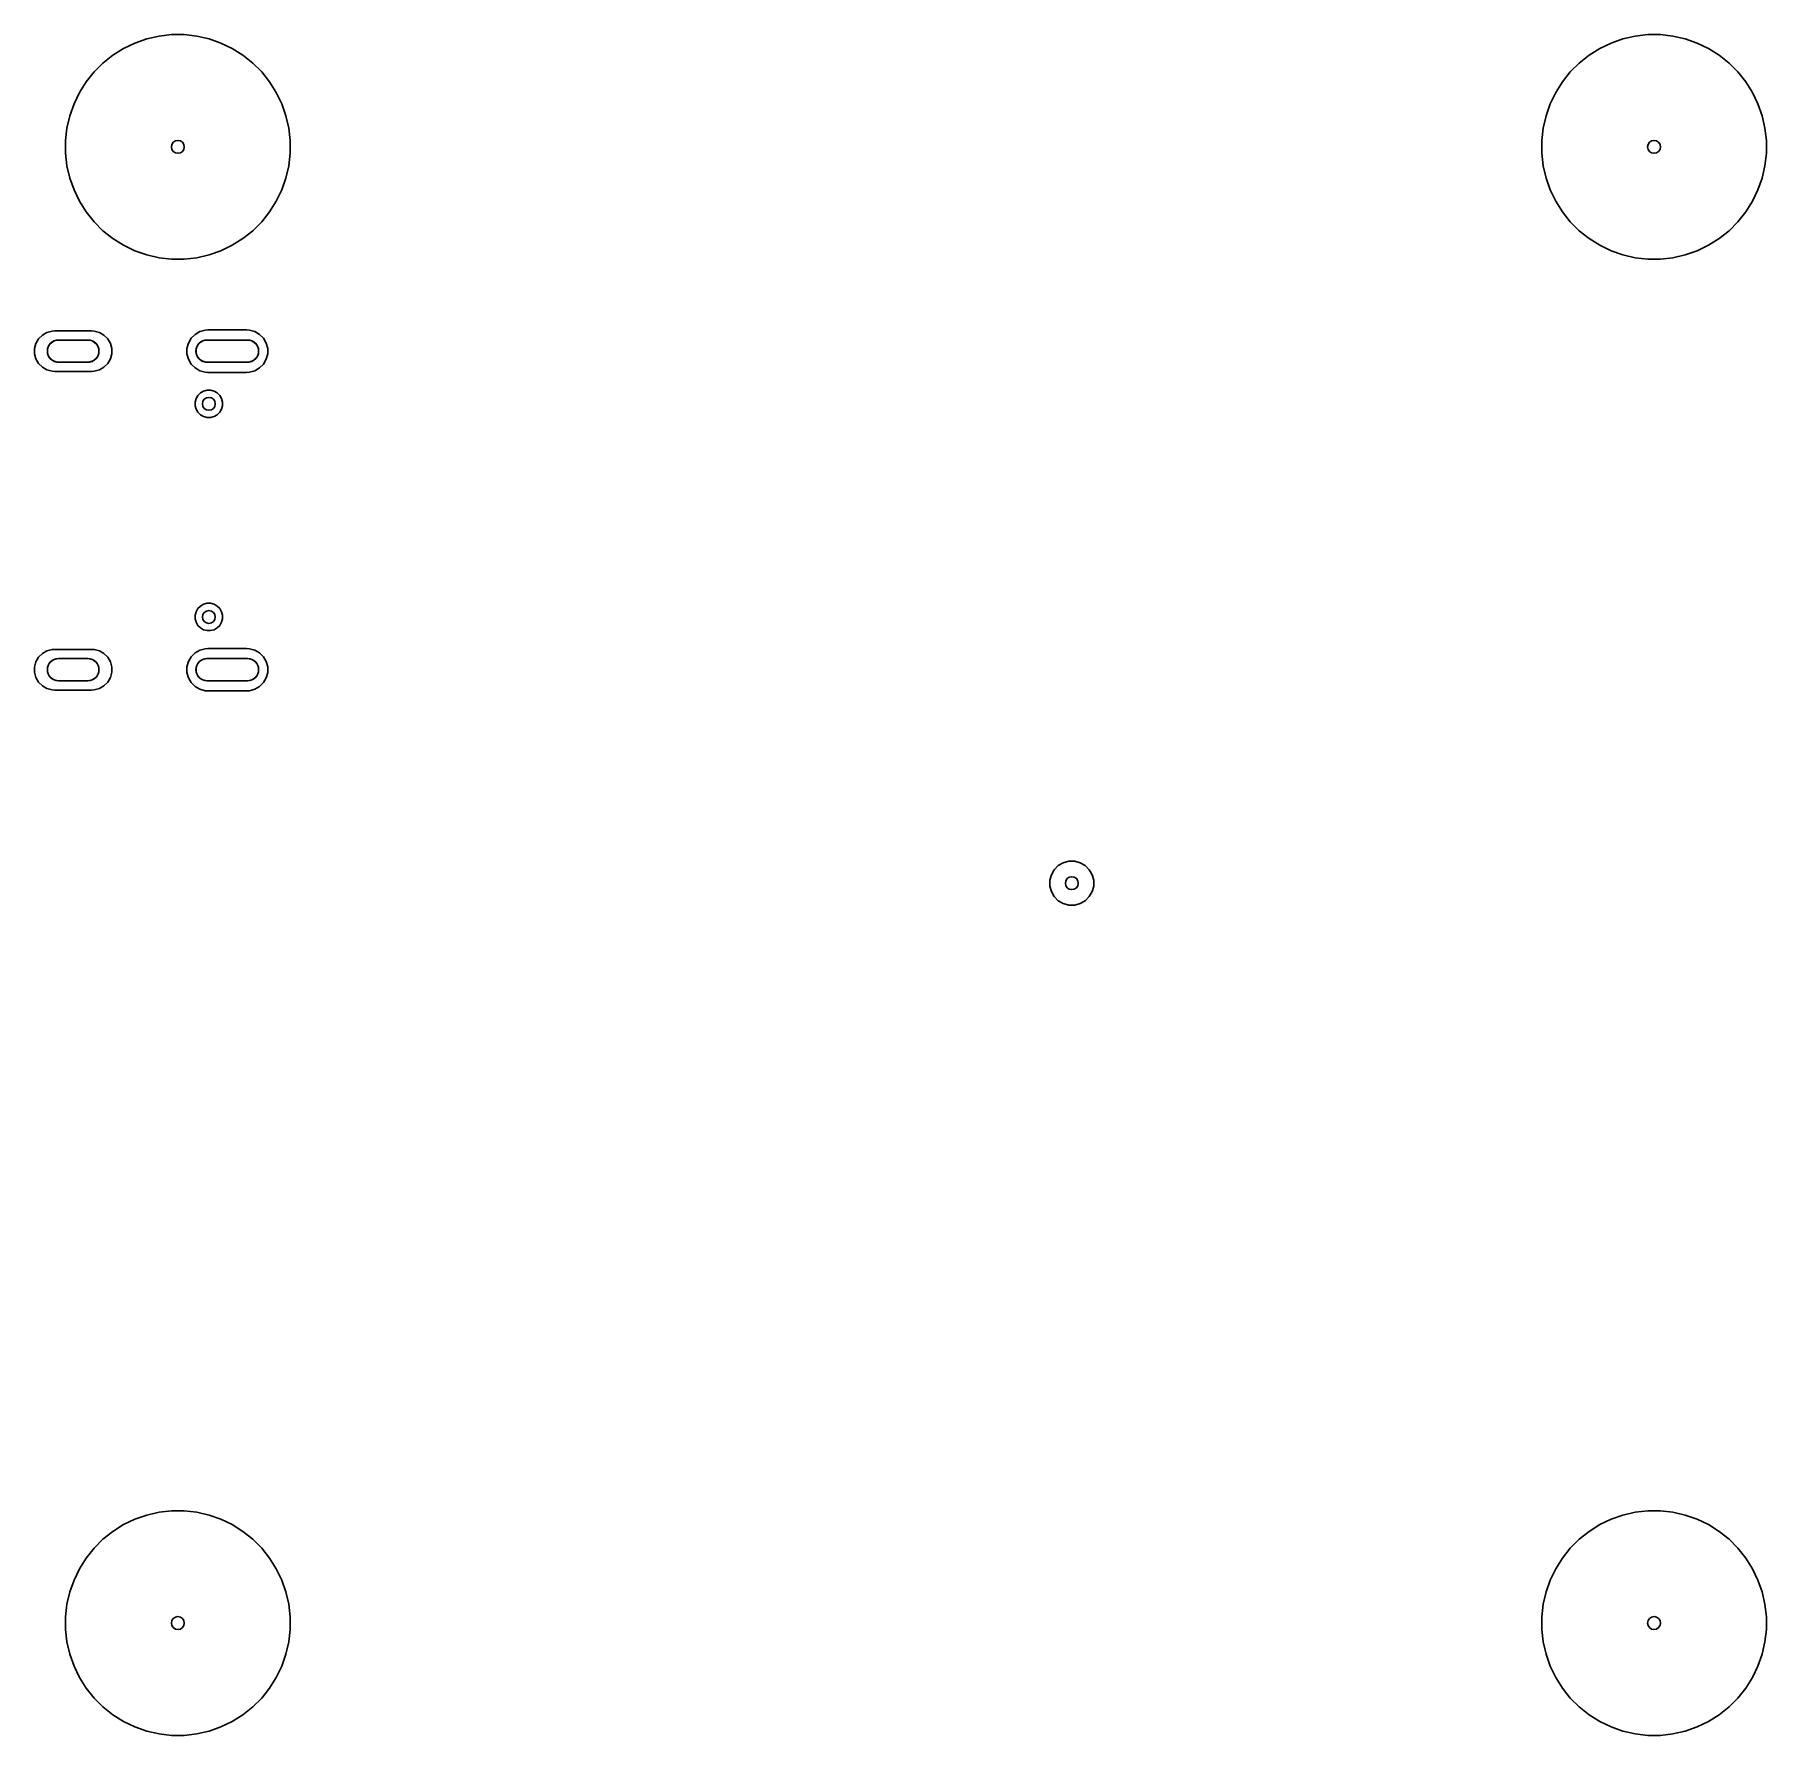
# Model space of a CAD drawing. Extents: x 4.87 to 6.72, y -4.77 to -2.96.
import ezdxf

# ---------------------------------------------------------------- set-up
doc = ezdxf.new("R2010")
doc.units = 0
doc.header["$MEASUREMENT"] = 0
doc.layers.add('BLACK', color=7, linetype='CONTINUOUS')

msp = doc.modelspace()

# ---------------------------------------------------------------- linework, layer by layer
at = {"layer": 'BLACK', "linetype": 'CONTINUOUS'}
for p, q in [((4.9935, -2.9613), (5.0066, -2.9584)), ((5.0066, -2.9584), (5.02, -2.9568)), ((5.02, -2.9568), (5.0334, -2.9568)), ((5.0334, -2.9568), (5.0468, -2.9584)), ((5.0468, -2.9584), (5.06, -2.9613)), ((6.5698, -2.9613), (6.583, -2.9584)), ((6.583, -2.9584), (6.5964, -2.9568)), ((6.5964, -2.9568), (6.6098, -2.9568)), ((6.6098, -2.9568), (6.6232, -2.9584)), ((6.6232, -2.9584), (6.6363, -2.9613)), ((4.9572, -2.9788), (4.9686, -2.9716)), ((4.9686, -2.9716), (4.9808, -2.9658)), ((4.9808, -2.9658), (4.9935, -2.9613)), ((5.06, -2.9613), (5.0727, -2.9658)), ((5.0727, -2.9658), (5.0848, -2.9716)), ((5.0848, -2.9716), (5.0962, -2.9788)), ((6.5336, -2.9788), (6.545, -2.9716)), ((6.545, -2.9716), (6.5571, -2.9658)), ((6.5571, -2.9658), (6.5698, -2.9613)), ((6.6363, -2.9613), (6.649, -2.9658)), ((6.649, -2.9658), (6.6612, -2.9716)), ((6.6612, -2.9716), (6.6726, -2.9788)), ((4.9372, -2.9967), (4.9467, -2.9872)), ((4.9467, -2.9872), (4.9572, -2.9788)), ((5.0962, -2.9788), (5.1067, -2.9872)), ((5.1067, -2.9872), (5.1162, -2.9967)), ((6.5136, -2.9967), (6.5231, -2.9872)), ((6.5231, -2.9872), (6.5336, -2.9788)), ((6.6726, -2.9788), (6.6831, -2.9872)), ((6.6831, -2.9872), (6.6926, -2.9967)), ((4.9216, -3.0186), (4.9288, -3.0072)), ((4.9288, -3.0072), (4.9372, -2.9967)), ((5.1162, -2.9967), (5.1246, -3.0072)), ((5.1246, -3.0072), (5.1318, -3.0186)), ((6.498, -3.0186), (6.5052, -3.0072)), ((6.5052, -3.0072), (6.5136, -2.9967)), ((6.6926, -2.9967), (6.701, -3.0072)), ((6.701, -3.0072), (6.7082, -3.0186)), ((4.9113, -3.0435), (4.9158, -3.0308)), ((4.9158, -3.0308), (4.9216, -3.0186)), ((5.1318, -3.0186), (5.1377, -3.0308)), ((5.1377, -3.0308), (5.1421, -3.0435)), ((6.4877, -3.0435), (6.4922, -3.0308)), ((6.4922, -3.0308), (6.498, -3.0186)), ((6.7082, -3.0186), (6.714, -3.0308)), ((6.714, -3.0308), (6.7185, -3.0435)), ((4.9083, -3.0566), (4.9113, -3.0435)), ((5.1421, -3.0435), (5.1451, -3.0566)), ((6.4847, -3.0566), (6.4877, -3.0435)), ((6.7185, -3.0435), (6.7215, -3.0566)), ((4.9068, -3.07), (4.9083, -3.0566)), ((5.1451, -3.0566), (5.1466, -3.07)), ((6.4832, -3.07), (6.4847, -3.0566)), ((6.7215, -3.0566), (6.723, -3.07)), ((4.9068, -3.0835), (4.9068, -3.07)), ((4.9083, -3.0968), (4.9068, -3.0835)), ((5.1466, -3.0835), (5.1451, -3.0968)), ((5.1466, -3.07), (5.1466, -3.0835)), ((6.4832, -3.0835), (6.4832, -3.07)), ((6.4847, -3.0968), (6.4832, -3.0835)), ((6.723, -3.0835), (6.7215, -3.0968)), ((6.723, -3.07), (6.723, -3.0835)), ((4.9113, -3.11), (4.9083, -3.0968)), ((5.1451, -3.0968), (5.1421, -3.11)), ((6.4877, -3.11), (6.4847, -3.0968)), ((6.7215, -3.0968), (6.7185, -3.11)), ((4.9158, -3.1227), (4.9113, -3.11)), ((4.9216, -3.1348), (4.9158, -3.1227)), ((5.1377, -3.1227), (5.1318, -3.1348)), ((5.1421, -3.11), (5.1377, -3.1227)), ((6.4922, -3.1227), (6.4877, -3.11)), ((6.498, -3.1348), (6.4922, -3.1227)), ((6.714, -3.1227), (6.7082, -3.1348)), ((6.7185, -3.11), (6.714, -3.1227)), ((4.9288, -3.1462), (4.9216, -3.1348)), ((5.1318, -3.1348), (5.1246, -3.1462)), ((6.5052, -3.1462), (6.498, -3.1348)), ((6.7082, -3.1348), (6.701, -3.1462)), ((4.9372, -3.1567), (4.9288, -3.1462)), ((4.9467, -3.1663), (4.9372, -3.1567)), ((5.1162, -3.1567), (5.1067, -3.1663)), ((5.1246, -3.1462), (5.1162, -3.1567)), ((6.5136, -3.1567), (6.5052, -3.1462)), ((6.5231, -3.1663), (6.5136, -3.1567)), ((6.6926, -3.1567), (6.6831, -3.1663)), ((6.701, -3.1462), (6.6926, -3.1567)), ((4.9572, -3.1747), (4.9467, -3.1663)), ((4.9686, -3.1818), (4.9572, -3.1747)), ((5.0962, -3.1747), (5.0848, -3.1818)), ((5.1067, -3.1663), (5.0962, -3.1747)), ((6.5336, -3.1747), (6.5231, -3.1663)), ((6.545, -3.1818), (6.5336, -3.1747)), ((6.6726, -3.1747), (6.6612, -3.1818)), ((6.6831, -3.1663), (6.6726, -3.1747)), ((4.9808, -3.1877), (4.9686, -3.1818)), ((4.9935, -3.1921), (4.9808, -3.1877)), ((5.0066, -3.1951), (4.9935, -3.1921)), ((5.02, -3.1966), (5.0066, -3.1951)), ((5.0334, -3.1966), (5.02, -3.1966)), ((5.0468, -3.1951), (5.0334, -3.1966)), ((5.06, -3.1921), (5.0468, -3.1951)), ((5.0727, -3.1877), (5.06, -3.1921)), ((5.0848, -3.1818), (5.0727, -3.1877)), ((6.5571, -3.1877), (6.545, -3.1818)), ((6.5698, -3.1921), (6.5571, -3.1877)), ((6.583, -3.1951), (6.5698, -3.1921)), ((6.5964, -3.1966), (6.583, -3.1951)), ((6.6098, -3.1966), (6.5964, -3.1966)), ((6.6232, -3.1951), (6.6098, -3.1966)), ((6.6363, -3.1921), (6.6232, -3.1951)), ((6.649, -3.1877), (6.6363, -3.1921)), ((6.6612, -3.1818), (6.649, -3.1877)), ((5.0501, -3.2739), (5.0558, -3.2724)), ((5.0558, -3.2724), (5.0588, -3.2722)), ((5.0588, -3.2722), (5.1001, -3.2722)), ((5.1001, -3.2722), (5.1031, -3.2724)), ((5.1031, -3.2724), (5.1088, -3.2739)), ((4.8737, -3.292), (4.8752, -3.2866)), ((4.8752, -3.2866), (4.878, -3.2817)), ((4.878, -3.2817), (4.882, -3.2777)), ((4.882, -3.2777), (4.8869, -3.2748)), ((4.8869, -3.2748), (4.8924, -3.2734)), ((4.8874, -3.2933), (4.8882, -3.2903)), ((4.8882, -3.2903), (4.8898, -3.2877)), ((4.8898, -3.2877), (4.892, -3.2855)), ((4.892, -3.2855), (4.8946, -3.2839)), ((4.8924, -3.2734), (4.8952, -3.2732)), ((4.8946, -3.2839), (4.8976, -3.2831)), ((4.8952, -3.2732), (4.9346, -3.2732)), ((4.8976, -3.2831), (4.8992, -3.283)), ((4.8992, -3.283), (4.9306, -3.283)), ((4.9306, -3.283), (4.9322, -3.2831)), ((4.9322, -3.2831), (4.9352, -3.2839)), ((4.9346, -3.2732), (4.9374, -3.2734)), ((4.9352, -3.2839), (4.9378, -3.2855)), ((4.9374, -3.2734), (4.9429, -3.2748)), ((4.9378, -3.2855), (4.94, -3.2877)), ((4.94, -3.2877), (4.9416, -3.2903)), ((4.9416, -3.2903), (4.9424, -3.2933)), ((4.9429, -3.2748), (4.9478, -3.2777)), ((4.9478, -3.2777), (4.9518, -3.2817)), ((4.9518, -3.2817), (4.9546, -3.2866)), ((4.9546, -3.2866), (4.9561, -3.292)), ((5.0364, -3.2919), (5.0379, -3.2862)), ((5.0379, -3.2862), (5.0408, -3.2811)), ((5.0408, -3.2811), (5.045, -3.2769)), ((5.045, -3.2769), (5.0501, -3.2739)), ((5.0461, -3.2933), (5.0469, -3.2903)), ((5.0469, -3.2903), (5.0484, -3.2877)), ((5.0484, -3.2877), (5.0506, -3.2855)), ((5.0506, -3.2855), (5.0533, -3.2839)), ((5.0533, -3.2839), (5.0563, -3.2831)), ((5.0563, -3.2831), (5.0578, -3.283)), ((5.0578, -3.283), (5.1011, -3.283)), ((5.1011, -3.283), (5.1027, -3.2831)), ((5.1027, -3.2831), (5.1056, -3.2839)), ((5.1056, -3.2839), (5.1083, -3.2855)), ((5.1083, -3.2855), (5.1105, -3.2877)), ((5.1088, -3.2739), (5.1139, -3.2769)), ((5.1105, -3.2877), (5.112, -3.2903)), ((5.112, -3.2903), (5.1128, -3.2933)), ((5.1139, -3.2769), (5.1181, -3.2811)), ((5.1181, -3.2811), (5.1211, -3.2862)), ((5.1211, -3.2862), (5.1226, -3.2919)), ((4.8737, -3.2977), (4.8737, -3.292)), ((4.8752, -3.3031), (4.8737, -3.2977)), ((4.878, -3.308), (4.8752, -3.3031)), ((4.882, -3.312), (4.878, -3.308)), ((4.8874, -3.2964), (4.8874, -3.2933)), ((4.8882, -3.2994), (4.8874, -3.2964)), ((4.8898, -3.302), (4.8882, -3.2994)), ((4.892, -3.3042), (4.8898, -3.302)), ((4.8946, -3.3058), (4.892, -3.3042)), ((4.8976, -3.3066), (4.8946, -3.3058)), ((4.8992, -3.3067), (4.8976, -3.3066)), ((4.9306, -3.3067), (4.8992, -3.3067)), ((4.9322, -3.3066), (4.9306, -3.3067)), ((4.9352, -3.3058), (4.9322, -3.3066)), ((4.9378, -3.3042), (4.9352, -3.3058)), ((4.94, -3.302), (4.9378, -3.3042)), ((4.9416, -3.2994), (4.94, -3.302)), ((4.9424, -3.2964), (4.9416, -3.2994)), ((4.9424, -3.2933), (4.9424, -3.2964)), ((4.9518, -3.308), (4.9478, -3.312)), ((4.9546, -3.3031), (4.9518, -3.308)), ((4.9561, -3.2977), (4.9546, -3.3031)), ((4.9561, -3.292), (4.9561, -3.2977)), ((5.0364, -3.2978), (5.0364, -3.2919)), ((5.0379, -3.3035), (5.0364, -3.2978)), ((5.0408, -3.3086), (5.0379, -3.3035)), ((5.045, -3.3128), (5.0408, -3.3086)), ((5.0461, -3.2964), (5.0461, -3.2933)), ((5.0469, -3.2994), (5.0461, -3.2964)), ((5.0484, -3.302), (5.0469, -3.2994)), ((5.0506, -3.3042), (5.0484, -3.302)), ((5.0533, -3.3058), (5.0506, -3.3042)), ((5.0563, -3.3066), (5.0533, -3.3058)), ((5.0578, -3.3067), (5.0563, -3.3066)), ((5.1011, -3.3067), (5.0578, -3.3067)), ((5.1027, -3.3066), (5.1011, -3.3067)), ((5.1056, -3.3058), (5.1027, -3.3066)), ((5.1083, -3.3042), (5.1056, -3.3058)), ((5.1105, -3.302), (5.1083, -3.3042)), ((5.112, -3.2994), (5.1105, -3.302)), ((5.1128, -3.2964), (5.112, -3.2994)), ((5.1128, -3.2933), (5.1128, -3.2964)), ((5.1181, -3.3086), (5.1139, -3.3128)), ((5.1211, -3.3035), (5.1181, -3.3086)), ((5.1226, -3.2978), (5.1211, -3.3035)), ((5.1226, -3.2919), (5.1226, -3.2978)), ((4.8869, -3.3148), (4.882, -3.312)), ((4.8924, -3.3163), (4.8869, -3.3148)), ((4.8952, -3.3165), (4.8924, -3.3163)), ((4.9346, -3.3165), (4.8952, -3.3165)), ((4.9374, -3.3163), (4.9346, -3.3165)), ((4.9429, -3.3148), (4.9374, -3.3163)), ((4.9478, -3.312), (4.9429, -3.3148)), ((5.0501, -3.3158), (5.045, -3.3128)), ((5.0558, -3.3173), (5.0501, -3.3158)), ((5.0588, -3.3175), (5.0558, -3.3173)), ((5.1001, -3.3175), (5.0588, -3.3175)), ((5.1031, -3.3173), (5.1001, -3.3175)), ((5.1088, -3.3158), (5.1031, -3.3173)), ((5.1139, -3.3128), (5.1088, -3.3158)), ((5.0451, -3.3492), (5.0461, -3.3455)), ((5.0461, -3.3455), (5.0481, -3.3422)), ((5.0481, -3.3422), (5.0508, -3.3394)), ((5.0508, -3.3394), (5.0541, -3.3375)), ((5.0541, -3.3375), (5.0579, -3.3365)), ((5.0579, -3.3365), (5.0617, -3.3365)), ((5.0617, -3.3365), (5.0654, -3.3375)), ((5.0654, -3.3375), (5.0688, -3.3394)), ((5.0688, -3.3394), (5.0715, -3.3422)), ((5.0715, -3.3422), (5.0734, -3.3455)), ((5.0734, -3.3455), (5.0744, -3.3492)), ((5.0451, -3.3531), (5.0451, -3.3492)), ((5.0461, -3.3568), (5.0451, -3.3531)), ((5.0481, -3.3601), (5.0461, -3.3568)), ((5.0508, -3.3629), (5.0481, -3.3601)), ((5.0541, -3.3648), (5.0508, -3.3629)), ((5.0579, -3.3658), (5.0541, -3.3648)), ((5.0654, -3.3648), (5.0617, -3.3658)), ((5.0688, -3.3629), (5.0654, -3.3648)), ((5.0715, -3.3601), (5.0688, -3.3629)), ((5.0734, -3.3568), (5.0715, -3.3601)), ((5.0744, -3.3531), (5.0734, -3.3568)), ((5.0744, -3.3492), (5.0744, -3.3531)), ((5.0617, -3.3658), (5.0579, -3.3658)), ((5.0481, -3.5697), (5.0508, -3.567)), ((5.0508, -3.567), (5.0541, -3.5651)), ((5.0541, -3.5651), (5.0579, -3.5641)), ((5.0579, -3.5641), (5.0617, -3.5641)), ((5.0617, -3.5641), (5.0654, -3.5651)), ((5.0654, -3.5651), (5.0688, -3.567)), ((5.0688, -3.567), (5.0715, -3.5697)), ((5.0451, -3.5768), (5.0461, -3.5731)), ((5.0451, -3.5806), (5.0451, -3.5768)), ((5.0461, -3.5844), (5.0451, -3.5806)), ((5.0461, -3.5731), (5.0481, -3.5697)), ((5.0481, -3.5877), (5.0461, -3.5844)), ((5.0715, -3.5697), (5.0734, -3.5731)), ((5.0734, -3.5844), (5.0715, -3.5877)), ((5.0734, -3.5731), (5.0744, -3.5768)), ((5.0744, -3.5806), (5.0734, -3.5844)), ((5.0744, -3.5768), (5.0744, -3.5806)), ((5.0508, -3.5904), (5.0481, -3.5877)), ((5.0541, -3.5923), (5.0508, -3.5904)), ((5.0579, -3.5933), (5.0541, -3.5923)), ((5.0617, -3.5933), (5.0579, -3.5933)), ((5.0654, -3.5923), (5.0617, -3.5933)), ((5.0688, -3.5904), (5.0654, -3.5923)), ((5.0715, -3.5877), (5.0688, -3.5904)), ((4.8752, -3.6267), (4.878, -3.6218)), ((4.878, -3.6218), (4.882, -3.6178)), ((4.882, -3.6178), (4.8869, -3.615)), ((4.8869, -3.615), (4.8924, -3.6135)), ((4.892, -3.6256), (4.8946, -3.6241)), ((4.8924, -3.6135), (4.8952, -3.6133)), ((4.8946, -3.6241), (4.8976, -3.6233)), ((4.8952, -3.6133), (4.9346, -3.6133)), ((4.8976, -3.6233), (4.8992, -3.6232)), ((4.8992, -3.6232), (4.9306, -3.6232)), ((4.9306, -3.6232), (4.9322, -3.6233)), ((4.9322, -3.6233), (4.9352, -3.6241)), ((4.9346, -3.6133), (4.9374, -3.6135)), ((4.9352, -3.6241), (4.9378, -3.6256)), ((4.9374, -3.6135), (4.9429, -3.615)), ((4.9429, -3.615), (4.9478, -3.6178)), ((4.9478, -3.6178), (4.9518, -3.6218)), ((4.9518, -3.6218), (4.9546, -3.6267)), ((5.0379, -3.6263), (5.0408, -3.6212)), ((5.0408, -3.6212), (5.045, -3.617)), ((5.045, -3.617), (5.0501, -3.6141)), ((5.0501, -3.6141), (5.0558, -3.6126)), ((5.0506, -3.6256), (5.0533, -3.6241)), ((5.0533, -3.6241), (5.0563, -3.6233)), ((5.0558, -3.6126), (5.0588, -3.6124)), ((5.0563, -3.6233), (5.0578, -3.6232)), ((5.0578, -3.6232), (5.1011, -3.6232)), ((5.0588, -3.6124), (5.1001, -3.6124)), ((5.1001, -3.6124), (5.1031, -3.6126)), ((5.1011, -3.6232), (5.1027, -3.6233)), ((5.1027, -3.6233), (5.1056, -3.6241)), ((5.1031, -3.6126), (5.1088, -3.6141)), ((5.1056, -3.6241), (5.1083, -3.6256)), ((5.1088, -3.6141), (5.1139, -3.617)), ((5.1139, -3.617), (5.1181, -3.6212)), ((5.1181, -3.6212), (5.1211, -3.6263)), ((4.8737, -3.6322), (4.8752, -3.6267)), ((4.8737, -3.6378), (4.8737, -3.6322)), ((4.8752, -3.6433), (4.8737, -3.6378)), ((4.8874, -3.6335), (4.8882, -3.6305)), ((4.8874, -3.6365), (4.8874, -3.6335)), ((4.8882, -3.6395), (4.8874, -3.6365)), ((4.8882, -3.6305), (4.8898, -3.6278)), ((4.8898, -3.6422), (4.8882, -3.6395)), ((4.8898, -3.6278), (4.892, -3.6256)), ((4.892, -3.6444), (4.8898, -3.6422)), ((4.9378, -3.6256), (4.94, -3.6278)), ((4.94, -3.6422), (4.9378, -3.6444)), ((4.94, -3.6278), (4.9416, -3.6305)), ((4.9416, -3.6395), (4.94, -3.6422)), ((4.9416, -3.6305), (4.9424, -3.6335)), ((4.9424, -3.6365), (4.9416, -3.6395)), ((4.9424, -3.6335), (4.9424, -3.6365)), ((4.9546, -3.6267), (4.9561, -3.6322)), ((4.9561, -3.6378), (4.9546, -3.6433)), ((4.9561, -3.6322), (4.9561, -3.6378)), ((5.0364, -3.632), (5.0379, -3.6263)), ((5.0364, -3.638), (5.0364, -3.632)), ((5.0379, -3.6437), (5.0364, -3.638)), ((5.0461, -3.6335), (5.0469, -3.6305)), ((5.0461, -3.6365), (5.0461, -3.6335)), ((5.0469, -3.6395), (5.0461, -3.6365)), ((5.0469, -3.6305), (5.0484, -3.6278)), ((5.0484, -3.6422), (5.0469, -3.6395)), ((5.0484, -3.6278), (5.0506, -3.6256)), ((5.0506, -3.6444), (5.0484, -3.6422)), ((5.1083, -3.6256), (5.1105, -3.6278)), ((5.1105, -3.6422), (5.1083, -3.6444)), ((5.1105, -3.6278), (5.112, -3.6305)), ((5.112, -3.6395), (5.1105, -3.6422)), ((5.112, -3.6305), (5.1128, -3.6335)), ((5.1128, -3.6365), (5.112, -3.6395)), ((5.1128, -3.6335), (5.1128, -3.6365)), ((5.1211, -3.6263), (5.1226, -3.632)), ((5.1226, -3.638), (5.1211, -3.6437)), ((5.1226, -3.632), (5.1226, -3.638)), ((4.878, -3.6482), (4.8752, -3.6433)), ((4.882, -3.6522), (4.878, -3.6482)), ((4.8869, -3.655), (4.882, -3.6522)), ((4.8924, -3.6565), (4.8869, -3.655)), ((4.8946, -3.6459), (4.892, -3.6444)), ((4.8952, -3.6567), (4.8924, -3.6565)), ((4.8976, -3.6467), (4.8946, -3.6459)), ((4.9346, -3.6567), (4.8952, -3.6567)), ((4.8992, -3.6468), (4.8976, -3.6467)), ((4.9306, -3.6468), (4.8992, -3.6468)), ((4.9322, -3.6467), (4.9306, -3.6468)), ((4.9352, -3.6459), (4.9322, -3.6467)), ((4.9374, -3.6565), (4.9346, -3.6567)), ((4.9378, -3.6444), (4.9352, -3.6459)), ((4.9429, -3.655), (4.9374, -3.6565)), ((4.9478, -3.6522), (4.9429, -3.655)), ((4.9518, -3.6482), (4.9478, -3.6522)), ((4.9546, -3.6433), (4.9518, -3.6482)), ((5.0408, -3.6488), (5.0379, -3.6437)), ((5.045, -3.653), (5.0408, -3.6488)), ((5.0501, -3.6559), (5.045, -3.653)), ((5.0558, -3.6574), (5.0501, -3.6559)), ((5.0533, -3.6459), (5.0506, -3.6444)), ((5.0563, -3.6467), (5.0533, -3.6459)), ((5.0588, -3.6576), (5.0558, -3.6574)), ((5.0578, -3.6468), (5.0563, -3.6467)), ((5.1011, -3.6468), (5.0578, -3.6468)), ((5.1001, -3.6576), (5.0588, -3.6576)), ((5.1031, -3.6574), (5.1001, -3.6576)), ((5.1027, -3.6467), (5.1011, -3.6468)), ((5.1056, -3.6459), (5.1027, -3.6467)), ((5.1088, -3.6559), (5.1031, -3.6574)), ((5.1083, -3.6444), (5.1056, -3.6459)), ((5.1139, -3.653), (5.1088, -3.6559)), ((5.1181, -3.6488), (5.1139, -3.653)), ((5.1211, -3.6437), (5.1181, -3.6488)), ((5.9625, -3.8486), (5.9669, -3.8442)), ((5.9669, -3.8442), (5.9722, -3.8411)), ((5.9722, -3.8411), (5.9782, -3.8395)), ((5.9782, -3.8395), (5.9844, -3.8395)), ((5.9844, -3.8395), (5.9903, -3.8411)), ((5.9903, -3.8411), (5.9957, -3.8442)), ((5.9957, -3.8442), (6, -3.8486)), ((5.9579, -3.8599), (5.9595, -3.8539)), ((5.9579, -3.866), (5.9579, -3.8599)), ((5.9595, -3.8539), (5.9625, -3.8486)), ((6, -3.8486), (6.0031, -3.8539)), ((6.0031, -3.8539), (6.0047, -3.8599)), ((6.0047, -3.8599), (6.0047, -3.866)), ((5.9595, -3.872), (5.9579, -3.866)), ((5.9625, -3.8773), (5.9595, -3.872)), ((5.9669, -3.8817), (5.9625, -3.8773)), ((5.9722, -3.8848), (5.9669, -3.8817)), ((5.9957, -3.8817), (5.9903, -3.8848)), ((6, -3.8773), (5.9957, -3.8817)), ((6.0031, -3.872), (6, -3.8773)), ((6.0047, -3.866), (6.0031, -3.872)), ((5.9782, -3.8864), (5.9722, -3.8848)), ((5.9844, -3.8864), (5.9782, -3.8864)), ((5.9903, -3.8848), (5.9844, -3.8864)), ((4.9572, -4.5552), (4.9686, -4.548)), ((4.9686, -4.548), (4.9808, -4.5422)), ((4.9808, -4.5422), (4.9935, -4.5377)), ((4.9935, -4.5377), (5.0066, -4.5347)), ((5.0066, -4.5347), (5.02, -4.5332)), ((5.02, -4.5332), (5.0334, -4.5332)), ((5.0334, -4.5332), (5.0468, -4.5347)), ((5.0468, -4.5347), (5.06, -4.5377)), ((5.06, -4.5377), (5.0727, -4.5422)), ((5.0727, -4.5422), (5.0848, -4.548)), ((5.0848, -4.548), (5.0962, -4.5552)), ((6.5336, -4.5552), (6.545, -4.548)), ((6.545, -4.548), (6.5571, -4.5422)), ((6.5571, -4.5422), (6.5698, -4.5377)), ((6.5698, -4.5377), (6.583, -4.5347)), ((6.583, -4.5347), (6.5964, -4.5332)), ((6.5964, -4.5332), (6.6098, -4.5332)), ((6.6098, -4.5332), (6.6232, -4.5347)), ((6.6232, -4.5347), (6.6363, -4.5377)), ((6.6363, -4.5377), (6.649, -4.5422)), ((6.649, -4.5422), (6.6612, -4.548)), ((6.6612, -4.548), (6.6726, -4.5552)), ((4.9372, -4.5731), (4.9467, -4.5636)), ((4.9467, -4.5636), (4.9572, -4.5552)), ((5.0962, -4.5552), (5.1067, -4.5636)), ((5.1067, -4.5636), (5.1162, -4.5731)), ((6.5136, -4.5731), (6.5231, -4.5636)), ((6.5231, -4.5636), (6.5336, -4.5552)), ((6.6726, -4.5552), (6.6831, -4.5636)), ((6.6831, -4.5636), (6.6926, -4.5731)), ((4.9216, -4.595), (4.9288, -4.5836)), ((4.9288, -4.5836), (4.9372, -4.5731)), ((5.1162, -4.5731), (5.1246, -4.5836)), ((5.1246, -4.5836), (5.1318, -4.595)), ((6.498, -4.595), (6.5052, -4.5836)), ((6.5052, -4.5836), (6.5136, -4.5731)), ((6.6926, -4.5731), (6.701, -4.5836)), ((6.701, -4.5836), (6.7082, -4.595)), ((4.9158, -4.6072), (4.9216, -4.595)), ((5.1318, -4.595), (5.1377, -4.6072)), ((6.4922, -4.6072), (6.498, -4.595)), ((6.7082, -4.595), (6.714, -4.6072)), ((4.9083, -4.633), (4.9113, -4.6199)), ((4.9113, -4.6199), (4.9158, -4.6072)), ((5.1377, -4.6072), (5.1421, -4.6199)), ((5.1421, -4.6199), (5.1451, -4.633)), ((6.4847, -4.633), (6.4877, -4.6199)), ((6.4877, -4.6199), (6.4922, -4.6072)), ((6.714, -4.6072), (6.7185, -4.6199)), ((6.7185, -4.6199), (6.7215, -4.633)), ((4.9068, -4.6464), (4.9083, -4.633)), ((5.1451, -4.633), (5.1466, -4.6464)), ((6.4832, -4.6464), (6.4847, -4.633)), ((6.7215, -4.633), (6.723, -4.6464)), ((4.9068, -4.6598), (4.9068, -4.6464)), ((4.9083, -4.6732), (4.9068, -4.6598)), ((5.1466, -4.6598), (5.1451, -4.6732)), ((5.1466, -4.6464), (5.1466, -4.6598)), ((6.4832, -4.6598), (6.4832, -4.6464)), ((6.4847, -4.6732), (6.4832, -4.6598)), ((6.723, -4.6598), (6.7215, -4.6732)), ((6.723, -4.6464), (6.723, -4.6598)), ((4.9113, -4.6864), (4.9083, -4.6732)), ((5.1451, -4.6732), (5.1421, -4.6864)), ((6.4877, -4.6864), (6.4847, -4.6732)), ((6.7215, -4.6732), (6.7185, -4.6864)), ((4.9158, -4.6991), (4.9113, -4.6864)), ((5.1421, -4.6864), (5.1377, -4.6991)), ((6.4922, -4.6991), (6.4877, -4.6864)), ((6.7185, -4.6864), (6.714, -4.6991)), ((4.9216, -4.7112), (4.9158, -4.6991)), ((4.9288, -4.7226), (4.9216, -4.7112)), ((5.1318, -4.7112), (5.1246, -4.7226)), ((5.1377, -4.6991), (5.1318, -4.7112)), ((6.498, -4.7112), (6.4922, -4.6991)), ((6.5052, -4.7226), (6.498, -4.7112)), ((6.7082, -4.7112), (6.701, -4.7226)), ((6.714, -4.6991), (6.7082, -4.7112)), ((4.9372, -4.7331), (4.9288, -4.7226)), ((4.9467, -4.7426), (4.9372, -4.7331)), ((5.1162, -4.7331), (5.1067, -4.7426)), ((5.1246, -4.7226), (5.1162, -4.7331)), ((6.5136, -4.7331), (6.5052, -4.7226)), ((6.5231, -4.7426), (6.5136, -4.7331)), ((6.6926, -4.7331), (6.6831, -4.7426)), ((6.701, -4.7226), (6.6926, -4.7331)), ((4.9572, -4.751), (4.9467, -4.7426)), ((4.9686, -4.7582), (4.9572, -4.751)), ((5.0962, -4.751), (5.0848, -4.7582)), ((5.1067, -4.7426), (5.0962, -4.751)), ((6.5336, -4.751), (6.5231, -4.7426)), ((6.545, -4.7582), (6.5336, -4.751)), ((6.6726, -4.751), (6.6612, -4.7582)), ((6.6831, -4.7426), (6.6726, -4.751)), ((4.9808, -4.764), (4.9686, -4.7582)), ((4.9935, -4.7685), (4.9808, -4.764)), ((5.0066, -4.7715), (4.9935, -4.7685)), ((5.06, -4.7685), (5.0468, -4.7715)), ((5.0727, -4.764), (5.06, -4.7685)), ((5.0848, -4.7582), (5.0727, -4.764)), ((6.5571, -4.764), (6.545, -4.7582)), ((6.5698, -4.7685), (6.5571, -4.764)), ((6.583, -4.7715), (6.5698, -4.7685)), ((6.6363, -4.7685), (6.6232, -4.7715)), ((6.649, -4.764), (6.6363, -4.7685)), ((6.6612, -4.7582), (6.649, -4.764)), ((5.02, -4.773), (5.0066, -4.7715)), ((5.0334, -4.773), (5.02, -4.773)), ((5.0468, -4.7715), (5.0334, -4.773)), ((6.5964, -4.773), (6.583, -4.7715)), ((6.6098, -4.773), (6.5964, -4.773)), ((6.6232, -4.7715), (6.6098, -4.773))]:
    msp.add_line(p, q, dxfattribs=at)
at = {"layer": 'BLACK'}
for centre in [(5.0267, -3.0767), (6.6031, -3.0767), (5.0598, -3.3511), (5.0598, -3.5787), (5.9813, -3.863), (5.0267, -4.6531), (6.6031, -4.6531)]:
    msp.add_circle(centre, 0.00689, dxfattribs=at)
at = {"layer": 'WHITE', "linetype": 'CONTINUOUS'}
for p, q in [((4.9306, -3.283), (4.8992, -3.283)), ((5.1011, -3.283), (5.0578, -3.283)), ((4.8992, -3.3067), (4.9306, -3.3067)), ((5.0578, -3.3067), (5.1011, -3.3067)), ((4.9306, -3.6232), (4.8992, -3.6232)), ((5.1011, -3.6232), (5.0578, -3.6232)), ((4.8992, -3.6468), (4.9306, -3.6468)), ((5.0578, -3.6468), (5.1011, -3.6468))]:
    msp.add_line(p, q, dxfattribs=at)
at = {"layer": 'WHITE'}
for centre in [(5.0267, -3.0767), (6.6031, -3.0767), (5.0598, -3.3511), (5.0598, -3.5787), (5.9813, -3.863), (5.0267, -4.6531), (6.6031, -4.6531)]:
    msp.add_circle(centre, 0.00689, dxfattribs=at)
for centre, start, end in [((4.8992, -3.2948), 90, 270), ((4.9306, -3.2948), -90, 90), ((5.0578, -3.2948), 90, 270), ((5.1011, -3.2948), -90, 90), ((4.8992, -3.635), 90, 270), ((4.9306, -3.635), -90, 90), ((5.0578, -3.635), 90, 270), ((5.1011, -3.635), -90, 90)]:
    msp.add_arc(centre, 0.0118, start, end, dxfattribs=at)

doc.saveas('drawing.dxf')
